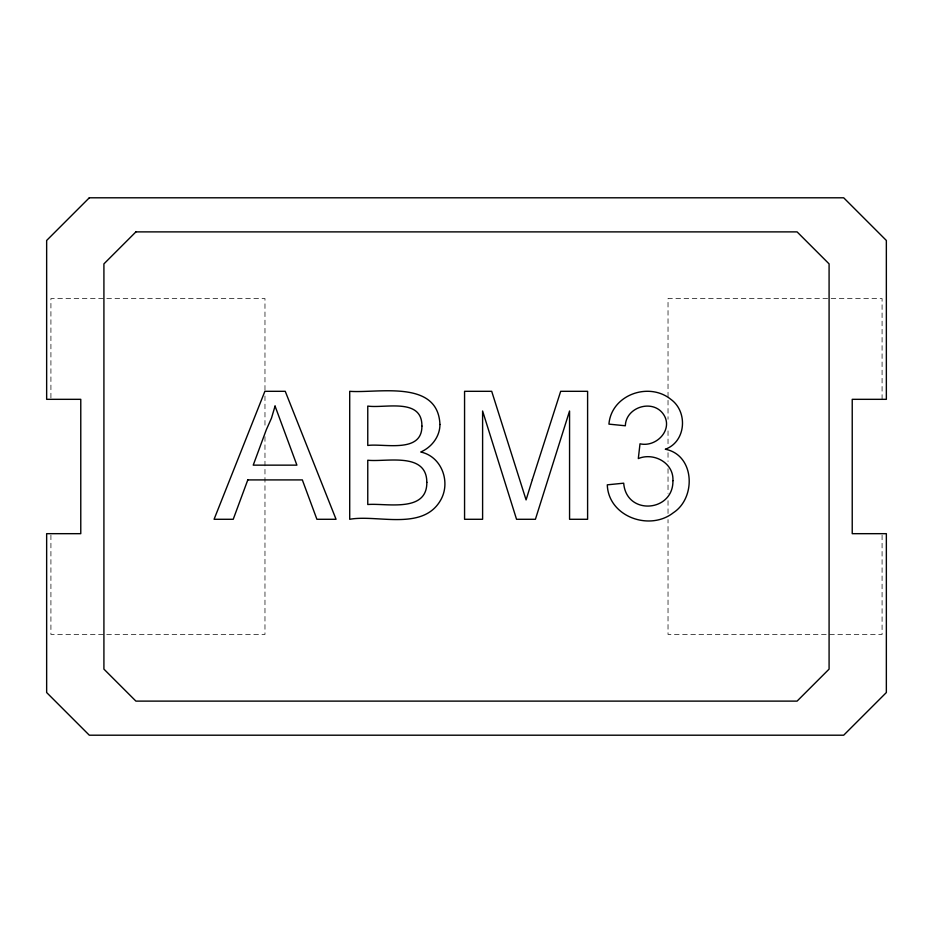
<?xml version="1.0" encoding="UTF-8"?>
<svg xmlns="http://www.w3.org/2000/svg" width="933" height="933" viewBox="0 0 933 933"><rect width="100%" height="100%" fill="white"/><g stroke="black" fill="none" stroke-linecap="round" stroke-linejoin="round"><path stroke-width="0.7" stroke-dasharray="4.67 3.5" d="M882.082 399.324L882.082 298.56L668.028 298.56L668.028 398.892M882.082 535.11L882.082 634.44L668.028 634.44L668.028 519.576M668.028 400.339L668.028 419.244M668.028 430.871L668.028 445.414M668.028 452.692L668.028 461.415M668.028 468.681L668.028 493.394M668.028 500.671L668.028 513.756M264.972 390.169L264.972 298.56L50.918 298.56L50.918 399.324M264.972 395.977L264.972 426.509M264.972 436.691L264.972 634.44L50.918 634.44L50.918 535.11"/><path stroke-width="1.4" d="M421.903 426.078C422.148 453.823 383.72 443.233 367.765 445.461L367.765 406.077C384.641 408.584 422.287 397.388 421.903 426.078M426.824 482.373C427.174 513.115 386.04 502.945 367.765 504.52L367.765 460.226C386.052 462.255 426.801 451.595 426.824 482.373M672.926 480.658C673.533 512.194 626.23 515.867 623.699 483.189L607.29 484.833C608.363 516.684 649.66 531.472 673.404 512.695C696.31 497.814 694.887 454.989 665.311 449.228C686.047 441.752 688.134 411.803 670.897 399.382C648.901 381.504 611.36 394.764 608.934 424.13L625.343 425.775C625.821 407.558 651.281 399.091 662.558 413.074C674.582 428.2 657.17 447.688 640.003 443.816L638.312 458.581C653.695 452.073 673.918 462.885 672.926 480.658M439.944 424.492C439.944 436.586 431.606 447.292 420.748 452.015C441.81 456.505 451.036 482.221 440.598 500.216C422.742 531.367 377.247 514.293 349.712 519.284L349.712 391.312C377.958 393.458 437.997 379.078 439.944 424.492M275.06 406.077L271.468 418.182L266.325 429.716L253.228 465.147L296.904 465.147L275.06 406.077M532.358 479.574L526.084 499.901L491.703 391.312L464.564 391.312L464.564 519.284L482.606 519.284L482.606 410.998L516.544 519.284L535.414 519.284L569.562 410.998L569.562 519.284L587.603 519.284L587.603 391.312L560.686 391.312L532.358 479.574M247.793 479.912L233.227 519.284L214.077 519.284L264.89 391.312L285.241 391.312L336.055 519.284L316.905 519.284L302.339 479.912L247.793 479.912M89.311 197.796L46.65 240.457L46.65 399.324L80.774 399.324L80.774 533.676L46.65 533.676L46.65 692.543L89.311 735.204L843.689 735.204L886.35 692.543L886.35 533.676L852.226 533.676L852.226 399.324L886.35 399.324L886.35 240.457L843.689 197.796L89.311 197.796M135.915 231.885L103.913 263.876L103.913 669.124L135.915 701.115L797.085 701.115L829.087 669.124L829.087 263.876L797.085 231.885L135.915 231.885"/></g></svg>
